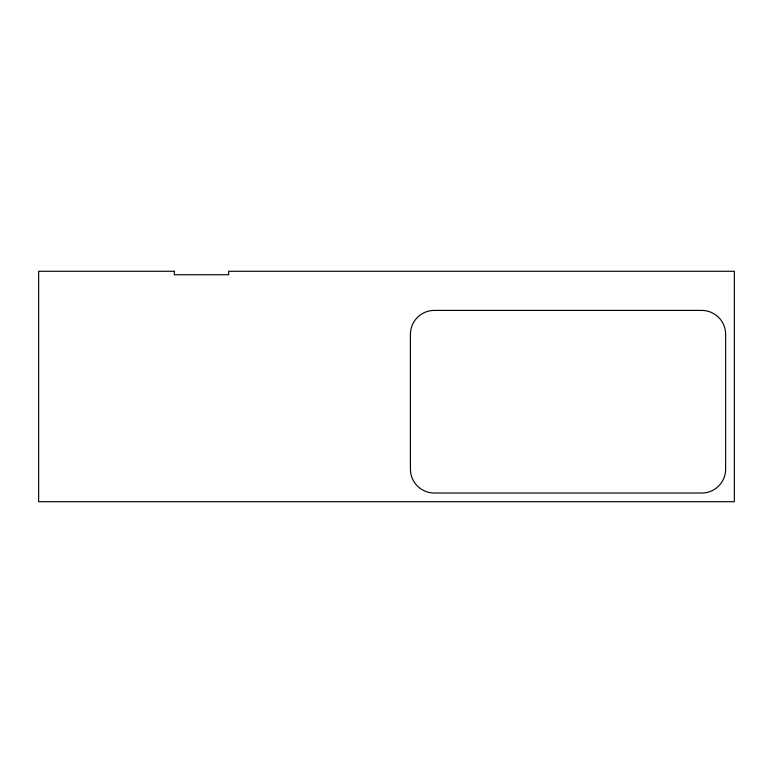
<?xml version="1.0" encoding="UTF-8"?>
<svg xmlns="http://www.w3.org/2000/svg" width="773" height="773" viewBox="0 0 773 773"><rect width="100%" height="100%" fill="white"/><g stroke="black" fill="none" stroke-linecap="round" stroke-linejoin="round"><path stroke-width="1.16" d="M174.312 271.275L38.65 271.275L38.65 501.725L734.35 501.725L734.35 271.275L228.663 271.275L228.663 274.753L174.312 274.753L174.312 271.275M701.739 310.408L434.329 310.408A23.915 23.915 0 0 0 410.415 334.322L410.415 469.114A23.915 23.915 0 0 0 434.329 493.029L701.739 493.029A23.915 23.915 0 0 0 725.654 469.114L725.654 334.322A23.915 23.915 0 0 0 701.739 310.408"/></g></svg>
